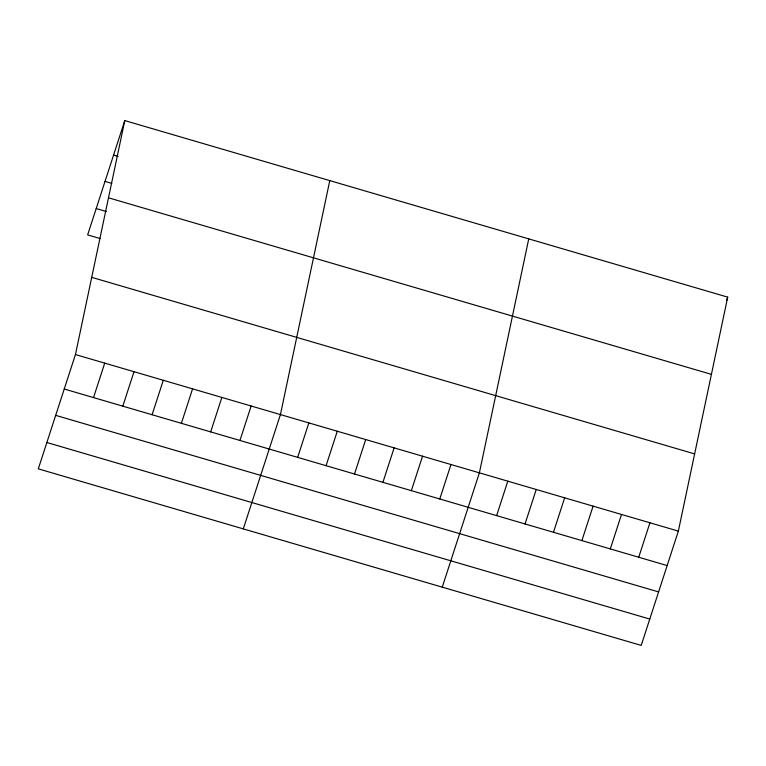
<?xml version="1.0" encoding="UTF-8"?>
<svg xmlns="http://www.w3.org/2000/svg" width="766" height="766" viewBox="0 0 766 766"><rect width="100%" height="100%" fill="white"/><g stroke="black" fill="none" stroke-linecap="round" stroke-linejoin="round"><path stroke-width="1.15" d="M75.441 354.553L124.781 120.588L727.7 297.141L678.35 531.106L641.219 645.412L38.3 468.859L75.441 354.553L678.35 531.106M329.773 180.623L280.433 414.578L243.291 528.885M528.741 238.887L479.392 472.842L442.25 587.149M124.781 120.588L87.65 234.894L100.04 238.513M93.529 397.583L104.722 363.132M122.809 406.162L134.012 371.702M152.099 414.732L163.292 380.281M181.379 423.311L192.572 388.86M210.669 431.89L221.862 397.43M239.95 440.46L251.143 406.009M297.658 457.359L308.851 422.909M326.077 465.69L337.279 431.229M354.505 474.01L365.698 439.55M382.923 482.331L394.126 447.88M411.352 490.652L422.545 456.201M439.77 498.982L450.973 464.522M496.617 515.623L507.82 481.172M525.045 523.954L536.238 489.493M553.464 532.274L564.666 497.814M581.892 540.595L593.085 506.144M610.31 548.916L621.504 514.465M638.739 557.246L649.932 522.785M726.618 300.483L727.7 297.141M113.588 155.048L118.098 156.36M105.028 181.398L111.788 183.371M108.504 197.8L711.413 374.354M96.21 208.544L106.34 211.512M91.719 277.349L694.638 453.903M64.239 389.013L667.157 565.567M55.679 415.354L658.597 591.917M46.86 442.509L649.779 619.062"/></g></svg>
